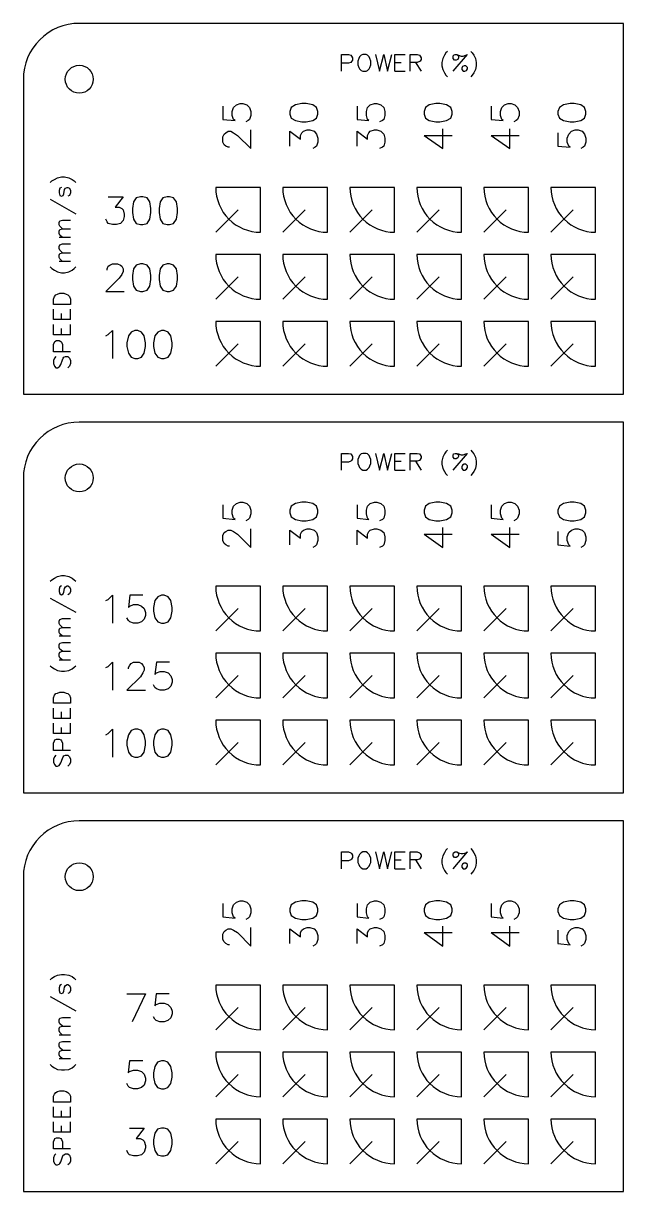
# Model space of a CAD drawing. Extents: x 257 to 820, y -99 to 253.
# Drawn here: x 369.2 to 476.6, y 43.4 to 252.6 of the extents above; entities that cross this region are included whole.
import ezdxf

# ---------------------------------------------------------------- set-up
doc = ezdxf.new("R2010")
doc.units = 0
doc.header["$LTSCALE"] = 2
doc.layers.get('0').update_dxf_attribs({"linetype": 'CONTINUOUS'})

msp = doc.modelspace()

# ---------------------------------------------------------------- linework, layer by layer
for p, q in [((407.62, 219.22), (403.62, 215.22)), ((419.62, 219.22), (415.62, 215.22)), ((431.62, 219.22), (427.62, 215.22)), ((443.62, 219.22), (439.62, 215.22)), ((455.62, 219.22), (451.62, 215.22)), ((467.62, 219.22), (463.62, 215.22)), ((407.62, 207.22), (403.62, 203.22)), ((419.62, 207.22), (415.62, 203.22)), ((431.62, 207.22), (427.62, 203.22)), ((443.62, 207.22), (439.62, 203.22)), ((455.62, 207.22), (451.62, 203.22)), ((467.62, 207.22), (463.62, 203.22)), ((407.62, 195.22), (403.62, 191.22)), ((419.62, 195.22), (415.62, 191.22)), ((431.62, 195.22), (427.62, 191.22)), ((443.62, 195.22), (439.62, 191.22)), ((455.62, 195.22), (451.62, 191.22)), ((467.62, 195.22), (463.62, 191.22)), ((407.62, 147.82), (403.62, 143.82)), ((419.62, 147.82), (415.62, 143.82)), ((431.62, 147.82), (427.62, 143.82)), ((443.62, 147.82), (439.62, 143.82)), ((455.62, 147.82), (451.62, 143.82)), ((467.62, 147.82), (463.62, 143.82)), ((407.62, 135.82), (403.62, 131.82)), ((419.62, 135.82), (415.62, 131.82)), ((431.62, 135.82), (427.62, 131.82)), ((443.62, 135.82), (439.62, 131.82)), ((455.62, 135.82), (451.62, 131.82)), ((467.62, 135.82), (463.62, 131.82)), ((407.62, 123.82), (403.62, 119.82)), ((419.62, 123.82), (415.62, 119.82)), ((431.62, 123.82), (427.62, 119.82)), ((443.62, 123.82), (439.62, 119.82)), ((455.62, 123.82), (451.62, 119.82)), ((467.62, 123.82), (463.62, 119.82)), ((407.62, 76.42), (403.62, 72.42)), ((419.62, 76.42), (415.62, 72.42)), ((431.62, 76.42), (427.62, 72.42)), ((443.62, 76.42), (439.62, 72.42)), ((455.62, 76.42), (451.62, 72.42)), ((467.62, 76.42), (463.62, 72.42)), ((407.62, 64.42), (403.62, 60.42)), ((419.62, 64.42), (415.62, 60.42)), ((431.62, 64.42), (427.62, 60.42)), ((443.62, 64.42), (439.62, 60.42)), ((455.62, 64.42), (451.62, 60.42)), ((467.62, 64.42), (463.62, 60.42)), ((407.62, 52.42), (403.62, 48.42)), ((419.62, 52.42), (415.62, 48.42)), ((431.62, 52.42), (427.62, 48.42)), ((443.62, 52.42), (439.62, 48.42)), ((455.62, 52.42), (451.62, 48.42)), ((467.62, 52.42), (463.62, 48.42))]:
    msp.add_line(p, q)
for points in [[(369.19, 186.22), (476.62, 186.22), (476.62, 252.62), (379.19, 252.62, 0.414214), (369.19, 242.62)], [(411.62, 223.22), (403.62, 223.22, 0.414214), (411.62, 215.22)], [(423.62, 223.22), (415.62, 223.22, 0.414214), (423.62, 215.22)], [(435.62, 223.22), (427.62, 223.22, 0.414214), (435.62, 215.22)], [(447.62, 223.22), (439.62, 223.22, 0.414214), (447.62, 215.22)], [(459.62, 223.22), (451.62, 223.22, 0.414214), (459.62, 215.22)], [(471.62, 223.22), (463.62, 223.22, 0.414214), (471.62, 215.22)], [(411.62, 211.22), (403.62, 211.22, 0.414214), (411.62, 203.22)], [(423.62, 211.22), (415.62, 211.22, 0.414214), (423.62, 203.22)], [(435.62, 211.22), (427.62, 211.22, 0.414214), (435.62, 203.22)], [(447.62, 211.22), (439.62, 211.22, 0.414214), (447.62, 203.22)], [(459.62, 211.22), (451.62, 211.22, 0.414214), (459.62, 203.22)], [(471.62, 211.22), (463.62, 211.22, 0.414214), (471.62, 203.22)], [(411.62, 199.22), (403.62, 199.22, 0.414214), (411.62, 191.22)], [(423.62, 199.22), (415.62, 199.22, 0.414214), (423.62, 191.22)], [(435.62, 199.22), (427.62, 199.22, 0.414214), (435.62, 191.22)], [(447.62, 199.22), (439.62, 199.22, 0.414214), (447.62, 191.22)], [(459.62, 199.22), (451.62, 199.22, 0.414214), (459.62, 191.22)], [(471.62, 199.22), (463.62, 199.22, 0.414214), (471.62, 191.22)], [(369.19, 114.82), (476.62, 114.82), (476.62, 181.22), (379.19, 181.22, 0.414214), (369.19, 171.22)], [(411.62, 151.82), (403.62, 151.82, 0.414214), (411.62, 143.82)], [(423.62, 151.82), (415.62, 151.82, 0.414214), (423.62, 143.82)], [(435.62, 151.82), (427.62, 151.82, 0.414214), (435.62, 143.82)], [(447.62, 151.82), (439.62, 151.82, 0.414214), (447.62, 143.82)], [(459.62, 151.82), (451.62, 151.82, 0.414214), (459.62, 143.82)], [(471.62, 151.82), (463.62, 151.82, 0.414214), (471.62, 143.82)], [(411.62, 139.82), (403.62, 139.82, 0.414214), (411.62, 131.82)], [(423.62, 139.82), (415.62, 139.82, 0.414214), (423.62, 131.82)], [(435.62, 139.82), (427.62, 139.82, 0.414214), (435.62, 131.82)], [(447.62, 139.82), (439.62, 139.82, 0.414214), (447.62, 131.82)], [(459.62, 139.82), (451.62, 139.82, 0.414214), (459.62, 131.82)], [(471.62, 139.82), (463.62, 139.82, 0.414214), (471.62, 131.82)], [(411.62, 127.82), (403.62, 127.82, 0.414214), (411.62, 119.82)], [(423.62, 127.82), (415.62, 127.82, 0.414214), (423.62, 119.82)], [(435.62, 127.82), (427.62, 127.82, 0.414214), (435.62, 119.82)], [(447.62, 127.82), (439.62, 127.82, 0.414214), (447.62, 119.82)], [(459.62, 127.82), (451.62, 127.82, 0.414214), (459.62, 119.82)], [(471.62, 127.82), (463.62, 127.82, 0.414214), (471.62, 119.82)], [(369.19, 43.42), (476.62, 43.42), (476.62, 109.82), (379.19, 109.82, 0.414214), (369.19, 99.82)], [(411.62, 80.42), (403.62, 80.42, 0.414214), (411.62, 72.42)], [(423.62, 80.42), (415.62, 80.42, 0.414214), (423.62, 72.42)], [(435.62, 80.42), (427.62, 80.42, 0.414214), (435.62, 72.42)], [(447.62, 80.42), (439.62, 80.42, 0.414214), (447.62, 72.42)], [(459.62, 80.42), (451.62, 80.42, 0.414214), (459.62, 72.42)], [(471.62, 80.42), (463.62, 80.42, 0.414214), (471.62, 72.42)], [(411.62, 68.42), (403.62, 68.42, 0.414214), (411.62, 60.42)], [(423.62, 68.42), (415.62, 68.42, 0.414214), (423.62, 60.42)], [(435.62, 68.42), (427.62, 68.42, 0.414214), (435.62, 60.42)], [(447.62, 68.42), (439.62, 68.42, 0.414214), (447.62, 60.42)], [(459.62, 68.42), (451.62, 68.42, 0.414214), (459.62, 60.42)], [(471.62, 68.42), (463.62, 68.42, 0.414214), (471.62, 60.42)], [(411.62, 56.42), (403.62, 56.42, 0.414214), (411.62, 48.42)], [(423.62, 56.42), (415.62, 56.42, 0.414214), (423.62, 48.42)], [(435.62, 56.42), (427.62, 56.42, 0.414214), (435.62, 48.42)], [(447.62, 56.42), (439.62, 56.42, 0.414214), (447.62, 48.42)], [(459.62, 56.42), (451.62, 56.42, 0.414214), (459.62, 48.42)], [(471.62, 56.42), (463.62, 56.42, 0.414214), (471.62, 48.42)]]:
    msp.add_lwpolyline(points, format="xyb", close=True)
at = {"color": 139}
for points in [[(426.1, 244.04), (426.1, 247.03), (427.36, 247.03), (427.82, 246.92), (427.93, 246.74), (428.11, 246.46), (428.11, 246.05), (427.93, 245.77), (427.82, 245.59), (427.36, 245.48), (426.1, 245.48)], [(432.24, 247.03), (432.93, 244.04), (433.68, 247.03), (434.37, 244.04), (435.12, 247.03)], [(435.69, 244.04), (435.69, 247.03), (437.53, 247.03)], [(438.39, 244.04), (438.39, 247.03), (439.65, 247.03), (440.11, 246.92), (440.23, 246.74), (440.4, 246.46), (440.4, 246.17), (440.23, 245.88), (440.11, 245.77), (439.65, 245.59), (438.39, 245.59)], [(445.11, 247.61), (444.82, 247.32), (444.54, 246.92), (444.25, 246.34), (444.08, 245.59), (444.08, 245.02), (444.25, 244.33), (444.54, 243.76), (444.82, 243.35), (445.11, 243.07)], [(446.09, 244.04), (448.67, 247.03)], [(446.78, 247.03), (447.06, 246.74), (447.06, 246.46), (446.95, 246.17), (446.66, 246.05), (446.38, 246.05), (446.09, 246.34), (446.09, 246.63), (446.2, 246.92), (446.49, 247.03), (446.78, 247.03), (447.06, 246.92), (447.52, 246.74), (447.93, 246.74), (448.39, 246.92), (448.67, 247.03)], [(449.25, 247.61), (449.53, 247.32), (449.82, 246.92), (450.11, 246.34), (450.22, 245.59), (450.22, 245.02), (450.11, 244.33), (449.82, 243.76), (449.53, 243.35), (449.25, 243.07)], [(435.69, 245.59), (436.78, 245.59)], [(439.37, 245.59), (440.4, 244.04)], [(435.69, 244.04), (437.53, 244.04)], [(404.9, 237.78), (404.9, 235.43), (407.08, 235.2), (406.79, 235.43), (406.56, 236.12), (406.56, 236.86), (406.79, 237.55), (407.31, 238.01), (408, 238.3), (408.46, 238.3), (409.21, 238.01), (409.67, 237.55), (409.9, 236.86), (409.9, 236.12), (409.67, 235.43), (409.44, 235.2), (408.98, 234.97)], [(428.91, 237.78), (428.91, 235.43), (431.04, 235.2), (430.81, 235.43), (430.58, 236.12), (430.58, 236.86), (430.81, 237.55), (431.27, 238.01), (432.01, 238.3), (432.47, 238.3), (433.16, 238.01), (433.68, 237.55), (433.91, 236.86), (433.91, 236.12), (433.68, 235.43), (433.45, 235.2), (432.93, 234.97)], [(452.92, 237.78), (452.92, 235.43), (455.05, 235.2), (454.82, 235.43), (454.59, 236.12), (454.59, 236.86), (454.82, 237.55), (455.28, 238.01), (455.97, 238.3), (456.49, 238.3), (457.18, 238.01), (457.63, 237.55), (457.92, 236.86), (457.92, 236.12), (457.63, 235.43), (457.4, 235.2), (456.95, 234.97)], [(406.1, 230.43), (405.87, 230.43), (405.41, 230.66), (405.13, 230.89), (404.9, 231.35), (404.9, 232.32), (405.13, 232.78), (405.41, 233.01), (405.87, 233.3), (406.33, 233.3), (406.79, 233.01), (407.54, 232.55), (409.9, 230.2), (409.9, 233.53)], [(416.9, 230.66), (416.9, 233.3), (418.8, 231.86), (418.8, 232.55), (419.03, 233.01), (419.32, 233.3), (420.01, 233.53), (420.47, 233.53), (421.21, 233.3), (421.67, 232.78), (421.9, 232.09), (421.9, 231.35), (421.67, 230.66), (421.44, 230.43), (420.98, 230.2)], [(428.91, 230.66), (428.91, 233.3), (430.81, 231.86), (430.81, 232.55), (431.04, 233.01), (431.27, 233.3), (432.01, 233.53), (432.47, 233.53), (433.16, 233.3), (433.68, 232.78), (433.91, 232.09), (433.91, 231.35), (433.68, 230.66), (433.45, 230.43), (432.93, 230.2)], [(440.92, 232.55), (444.25, 230.2), (444.25, 233.76)], [(440.92, 232.55), (445.92, 232.55)], [(452.92, 232.55), (456.26, 230.2), (456.26, 233.76)], [(452.92, 232.55), (457.92, 232.55)], [(464.87, 233.01), (464.87, 230.66), (467.06, 230.43), (466.83, 230.66), (466.54, 231.35), (466.54, 232.09), (466.83, 232.78), (467.29, 233.3), (467.98, 233.53), (468.49, 233.53), (469.18, 233.3), (469.64, 232.78), (469.87, 232.09), (469.87, 231.35), (469.64, 230.66), (469.41, 230.43), (468.95, 230.2)], [(373.99, 224.11), (374.28, 224.4), (374.74, 224.68), (375.31, 224.97), (376, 225.14), (376.58, 225.14), (377.32, 224.97), (377.9, 224.68), (378.3, 224.4), (378.59, 224.11)], [(376, 223.25), (375.71, 223.13), (375.6, 222.67), (375.6, 222.27), (375.71, 221.81), (376, 221.7), (376.29, 221.81), (376.46, 222.1), (376.58, 222.85), (376.75, 223.13), (377.04, 223.25), (377.15, 223.25), (377.44, 223.13), (377.61, 222.67), (377.61, 222.27), (377.44, 221.81), (377.15, 221.7)], [(373.99, 221.12), (378.59, 218.54)], [(384.39, 221.58), (387.03, 221.58), (385.6, 219.69), (386.34, 219.69), (386.8, 219.46), (387.03, 219.23), (387.26, 218.48), (387.26, 218.02), (387.03, 217.33), (386.57, 216.81), (385.83, 216.58), (385.14, 216.58), (384.39, 216.81), (384.16, 217.1), (383.93, 217.56)], [(376.17, 215.84), (375.71, 216.3), (375.6, 216.53), (375.6, 216.99), (375.71, 217.27), (376.17, 217.39), (377.61, 217.39)], [(376.17, 214.29), (375.71, 214.69), (375.6, 214.98), (375.6, 215.43), (375.71, 215.72), (376.17, 215.84), (377.61, 215.84)], [(377.61, 214.29), (375.6, 214.29)], [(376.17, 211.53), (375.71, 211.99), (375.6, 212.28), (375.6, 212.68), (375.71, 212.96), (376.17, 213.14), (377.61, 213.14)], [(376.17, 209.98), (375.71, 210.44), (375.6, 210.72), (375.6, 211.13), (375.71, 211.41), (376.17, 211.53), (377.61, 211.53)], [(377.61, 209.98), (375.6, 209.98)], [(384.16, 208.43), (384.16, 208.66), (384.39, 209.12), (384.68, 209.35), (385.14, 209.58), (386.05, 209.58), (386.57, 209.35), (386.8, 209.12), (387.03, 208.66), (387.03, 208.2), (386.8, 207.68), (386.34, 206.99), (383.93, 204.58), (387.26, 204.58)], [(373.99, 209), (374.28, 208.71), (374.74, 208.43), (375.31, 208.14), (376, 207.97), (376.58, 207.97), (377.32, 208.14), (377.9, 208.43), (378.3, 208.71), (378.59, 209)], [(377.61, 199.58), (374.57, 199.58), (374.57, 201.42)], [(377.61, 199.58), (377.61, 201.42)], [(376, 199.58), (376, 200.67)], [(377.61, 196.82), (374.57, 196.82), (374.57, 198.72)], [(376, 196.82), (376, 197.97)], [(377.61, 196.82), (377.61, 198.72)], [(383.93, 196.65), (384.39, 196.88), (385.14, 197.63), (385.14, 192.63)], [(377.61, 193.83), (374.57, 193.83), (374.57, 195.1), (374.74, 195.56), (374.85, 195.67), (375.14, 195.85), (375.6, 195.85), (375.89, 195.67), (376, 195.56), (376.17, 195.1), (376.17, 193.83)], [(375.03, 192.97), (374.74, 192.69), (374.57, 192.28), (374.57, 191.71), (374.74, 191.25), (375.03, 190.96), (375.31, 190.96), (375.6, 191.13), (375.71, 191.25), (375.89, 191.54), (376.17, 192.4), (376.29, 192.69), (376.46, 192.86), (376.75, 192.97), (377.15, 192.97), (377.44, 192.69), (377.61, 192.28), (377.61, 191.71), (377.44, 191.25), (377.15, 190.96)], [(445.11, 176.2), (444.82, 175.91), (444.54, 175.51), (444.25, 174.93), (444.08, 174.24), (444.08, 173.67), (444.25, 172.92), (444.54, 172.35), (444.82, 171.95), (445.11, 171.66)], [(449.25, 176.2), (449.53, 175.91), (449.82, 175.51), (450.11, 174.93), (450.22, 174.24), (450.22, 173.67), (450.11, 172.92), (449.82, 172.35), (449.53, 171.95), (449.25, 171.66)], [(426.1, 172.64), (426.1, 175.62), (427.36, 175.62), (427.82, 175.51), (427.93, 175.34), (428.11, 175.05), (428.11, 174.65), (427.93, 174.36), (427.82, 174.24), (427.36, 174.07), (426.1, 174.07)], [(432.24, 175.62), (432.93, 172.64), (433.68, 175.62), (434.37, 172.64), (435.12, 175.62)], [(435.69, 172.64), (435.69, 175.62), (437.53, 175.62)], [(435.69, 174.24), (436.78, 174.24)], [(438.39, 172.64), (438.39, 175.62), (439.65, 175.62), (440.11, 175.51), (440.23, 175.34), (440.4, 175.05), (440.4, 174.82), (440.23, 174.53), (440.11, 174.36), (439.65, 174.24), (438.39, 174.24)], [(439.37, 174.24), (440.4, 172.64)], [(446.09, 172.64), (448.67, 175.62)], [(446.78, 175.62), (447.06, 175.34), (447.06, 175.05), (446.95, 174.82), (446.66, 174.65), (446.38, 174.65), (446.09, 174.93), (446.09, 175.22), (446.2, 175.51), (446.49, 175.62), (446.78, 175.62), (447.06, 175.51), (447.52, 175.34), (447.93, 175.34), (448.39, 175.51), (448.67, 175.62)], [(435.69, 172.64), (437.53, 172.64)], [(404.9, 166.43), (404.9, 164.02), (407.08, 163.79), (406.79, 164.02), (406.56, 164.77), (406.56, 165.46), (406.79, 166.14), (407.31, 166.66), (408, 166.89), (408.46, 166.89), (409.21, 166.66), (409.67, 166.14), (409.9, 165.46), (409.9, 164.77), (409.67, 164.02), (409.44, 163.79), (408.98, 163.56)], [(428.91, 166.43), (428.91, 164.02), (431.04, 163.79), (430.81, 164.02), (430.58, 164.77), (430.58, 165.46), (430.81, 166.14), (431.27, 166.66), (432.01, 166.89), (432.47, 166.89), (433.16, 166.66), (433.68, 166.14), (433.91, 165.46), (433.91, 164.77), (433.68, 164.02), (433.45, 163.79), (432.93, 163.56)], [(452.92, 166.43), (452.92, 164.02), (455.05, 163.79), (454.82, 164.02), (454.59, 164.77), (454.59, 165.46), (454.82, 166.14), (455.28, 166.66), (455.97, 166.89), (456.49, 166.89), (457.18, 166.66), (457.63, 166.14), (457.92, 165.46), (457.92, 164.77), (457.63, 164.02), (457.4, 163.79), (456.95, 163.56)], [(406.1, 159.02), (405.87, 159.02), (405.41, 159.25), (405.13, 159.48), (404.9, 160), (404.9, 160.92), (405.13, 161.43), (405.41, 161.66), (405.87, 161.89), (406.33, 161.89), (406.79, 161.66), (407.54, 161.15), (409.9, 158.79), (409.9, 162.12)], [(416.9, 159.25), (416.9, 161.89), (418.8, 160.46), (418.8, 161.15), (419.03, 161.66), (419.32, 161.89), (420.01, 162.12), (420.47, 162.12), (421.21, 161.89), (421.67, 161.43), (421.9, 160.69), (421.9, 160), (421.67, 159.25), (421.44, 159.02), (420.98, 158.79)], [(428.91, 159.25), (428.91, 161.89), (430.81, 160.46), (430.81, 161.15), (431.04, 161.66), (431.27, 161.89), (432.01, 162.12), (432.47, 162.12), (433.16, 161.89), (433.68, 161.43), (433.91, 160.69), (433.91, 160), (433.68, 159.25), (433.45, 159.02), (432.93, 158.79)], [(440.92, 161.15), (444.25, 158.79), (444.25, 162.35)], [(440.92, 161.15), (445.92, 161.15)], [(452.92, 161.15), (456.26, 158.79), (456.26, 162.35)], [(452.92, 161.15), (457.92, 161.15)], [(464.87, 161.66), (464.87, 159.25), (467.06, 159.02), (466.83, 159.25), (466.54, 160), (466.54, 160.69), (466.83, 161.43), (467.29, 161.89), (467.98, 162.12), (468.49, 162.12), (469.18, 161.89), (469.64, 161.43), (469.87, 160.69), (469.87, 160), (469.64, 159.25), (469.41, 159.02), (468.95, 158.79)], [(373.99, 152.76), (374.28, 152.99), (374.74, 153.28), (375.31, 153.56), (376, 153.74), (376.58, 153.74), (377.32, 153.56), (377.9, 153.28), (378.3, 152.99), (378.59, 152.76)], [(376, 151.9), (375.71, 151.73), (375.6, 151.32), (375.6, 150.86), (375.71, 150.46), (376, 150.29), (376.29, 150.46), (376.46, 150.75), (376.58, 151.44), (376.75, 151.73), (377.04, 151.9), (377.15, 151.9), (377.44, 151.73), (377.61, 151.32), (377.61, 150.86), (377.44, 150.46), (377.15, 150.29)], [(373.99, 149.71), (378.59, 147.19)], [(383.93, 149.26), (384.39, 149.48), (385.14, 150.23), (385.14, 145.23)], [(390.59, 150.23), (388.24, 150.23), (388.01, 148.05), (388.24, 148.28), (388.93, 148.57), (389.67, 148.57), (390.36, 148.28), (390.82, 147.82), (391.05, 147.13), (391.05, 146.61), (390.82, 145.92), (390.36, 145.46), (389.67, 145.23), (388.93, 145.23), (388.24, 145.46), (388.01, 145.69), (387.72, 146.15)], [(376.17, 144.43), (375.71, 144.89), (375.6, 145.18), (375.6, 145.58), (375.71, 145.87), (376.17, 146.04), (377.61, 146.04)], [(376.17, 142.88), (375.71, 143.28), (375.6, 143.57), (375.6, 144.03), (375.71, 144.31), (376.17, 144.43), (377.61, 144.43)], [(377.61, 142.88), (375.6, 142.88)], [(376.17, 140.18), (375.71, 140.58), (375.6, 140.87), (375.6, 141.33), (375.71, 141.61), (376.17, 141.73), (377.61, 141.73)], [(376.17, 138.57), (375.71, 139.03), (375.6, 139.32), (375.6, 139.72), (375.71, 140.01), (376.17, 140.18), (377.61, 140.18)], [(377.61, 138.57), (375.6, 138.57)], [(383.93, 137.25), (384.39, 137.48), (385.14, 138.23), (385.14, 133.23)], [(388.01, 137.02), (388.01, 137.25), (388.24, 137.71), (388.47, 138), (388.93, 138.23), (389.9, 138.23), (390.36, 138), (390.59, 137.71), (390.82, 137.25), (390.82, 136.79), (390.59, 136.33), (390.13, 135.58), (387.72, 133.23), (391.05, 133.23)], [(395.36, 138.23), (393.01, 138.23), (392.72, 136.04), (393.01, 136.33), (393.7, 136.56), (394.38, 136.56), (395.13, 136.33), (395.59, 135.81), (395.82, 135.12), (395.82, 134.66), (395.59, 133.92), (395.13, 133.46), (394.38, 133.23), (393.7, 133.23), (393.01, 133.46), (392.72, 133.69), (392.49, 134.15)], [(373.99, 137.59), (374.28, 137.31), (374.74, 137.02), (375.31, 136.73), (376, 136.62), (376.58, 136.62), (377.32, 136.73), (377.9, 137.02), (378.3, 137.31), (378.59, 137.59)], [(377.61, 128.17), (374.57, 128.17), (374.57, 130.01)], [(377.61, 128.17), (377.61, 130.01)], [(376, 128.17), (376, 129.32)], [(377.61, 125.47), (374.57, 125.47), (374.57, 127.31)], [(376, 125.47), (376, 126.56)], [(377.61, 125.47), (377.61, 127.31)], [(383.93, 125.24), (384.39, 125.47), (385.14, 126.22), (385.14, 121.22)], [(377.61, 122.43), (374.57, 122.43), (374.57, 123.75), (374.74, 124.15), (374.85, 124.32), (375.14, 124.44), (375.6, 124.44), (375.89, 124.32), (376, 124.15), (376.17, 123.75), (376.17, 122.43)], [(375.03, 121.57), (374.74, 121.28), (374.57, 120.88), (374.57, 120.3), (374.74, 119.9), (375.03, 119.61), (375.31, 119.61), (375.6, 119.73), (375.71, 119.9), (375.89, 120.19), (376.17, 120.99), (376.29, 121.28), (376.46, 121.45), (376.75, 121.57), (377.15, 121.57), (377.44, 121.28), (377.61, 120.88), (377.61, 120.3), (377.44, 119.9), (377.15, 119.61)], [(445.11, 104.85), (444.82, 104.56), (444.54, 104.1), (444.25, 103.53), (444.08, 102.84), (444.08, 102.26), (444.25, 101.52), (444.54, 100.94), (444.82, 100.54), (445.11, 100.25)], [(449.25, 104.85), (449.53, 104.56), (449.82, 104.1), (450.11, 103.53), (450.22, 102.84), (450.22, 102.26), (450.11, 101.52), (449.82, 100.94), (449.53, 100.54), (449.25, 100.25)], [(426.1, 101.23), (426.1, 104.27), (427.36, 104.27), (427.82, 104.1), (427.93, 103.99), (428.11, 103.7), (428.11, 103.24), (427.93, 102.95), (427.82, 102.84), (427.36, 102.67), (426.1, 102.67)], [(432.24, 104.27), (432.93, 101.23), (433.68, 104.27), (434.37, 101.23), (435.12, 104.27)], [(435.69, 101.23), (435.69, 104.27), (437.53, 104.27)], [(435.69, 102.84), (436.78, 102.84)], [(438.39, 101.23), (438.39, 104.27), (439.65, 104.27), (440.11, 104.1), (440.23, 103.99), (440.4, 103.7), (440.4, 103.41), (440.23, 103.12), (440.11, 102.95), (439.65, 102.84), (438.39, 102.84)], [(439.37, 102.84), (440.4, 101.23)], [(446.09, 101.23), (448.67, 104.27)], [(446.78, 104.27), (447.06, 103.99), (447.06, 103.7), (446.95, 103.41), (446.66, 103.24), (446.38, 103.24), (446.09, 103.53), (446.09, 103.81), (446.2, 104.1), (446.49, 104.27), (446.78, 104.27), (447.06, 104.1), (447.52, 103.99), (447.93, 103.99), (448.39, 104.1), (448.67, 104.27)], [(435.69, 101.23), (437.53, 101.23)], [(404.9, 95.02), (404.9, 92.61), (407.08, 92.38), (406.79, 92.61), (406.56, 93.36), (406.56, 94.05), (406.79, 94.79), (407.31, 95.25), (408, 95.48), (408.46, 95.48), (409.21, 95.25), (409.67, 94.79), (409.9, 94.05), (409.9, 93.36), (409.67, 92.61), (409.44, 92.38), (408.98, 92.15)], [(428.91, 95.02), (428.91, 92.61), (431.04, 92.38), (430.81, 92.61), (430.58, 93.36), (430.58, 94.05), (430.81, 94.79), (431.27, 95.25), (432.01, 95.48), (432.47, 95.48), (433.16, 95.25), (433.68, 94.79), (433.91, 94.05), (433.91, 93.36), (433.68, 92.61), (433.45, 92.38), (432.93, 92.15)], [(452.92, 95.02), (452.92, 92.61), (455.05, 92.38), (454.82, 92.61), (454.59, 93.36), (454.59, 94.05), (454.82, 94.79), (455.28, 95.25), (455.97, 95.48), (456.49, 95.48), (457.18, 95.25), (457.63, 94.79), (457.92, 94.05), (457.92, 93.36), (457.63, 92.61), (457.4, 92.38), (456.95, 92.15)], [(406.1, 87.61), (405.87, 87.61), (405.41, 87.84), (405.13, 88.13), (404.9, 88.59), (404.9, 89.51), (405.13, 90.03), (405.41, 90.26), (405.87, 90.49), (406.33, 90.49), (406.79, 90.26), (407.54, 89.8), (409.9, 87.38), (409.9, 90.72)], [(416.9, 87.84), (416.9, 90.49), (418.8, 89.05), (418.8, 89.8), (419.03, 90.26), (419.32, 90.49), (420.01, 90.72), (420.47, 90.72), (421.21, 90.49), (421.67, 90.03), (421.9, 89.28), (421.9, 88.59), (421.67, 87.84), (421.44, 87.61), (420.98, 87.38)], [(428.91, 87.84), (428.91, 90.49), (430.81, 89.05), (430.81, 89.8), (431.04, 90.26), (431.27, 90.49), (432.01, 90.72), (432.47, 90.72), (433.16, 90.49), (433.68, 90.03), (433.91, 89.28), (433.91, 88.59), (433.68, 87.84), (433.45, 87.61), (432.93, 87.38)], [(440.92, 89.8), (444.25, 87.38), (444.25, 90.95)], [(452.92, 89.8), (456.26, 87.38), (456.26, 90.95)], [(464.87, 90.26), (464.87, 87.84), (467.06, 87.61), (466.83, 87.84), (466.54, 88.59), (466.54, 89.28), (466.83, 90.03), (467.29, 90.49), (467.98, 90.72), (468.49, 90.72), (469.18, 90.49), (469.64, 90.03), (469.87, 89.28), (469.87, 88.59), (469.64, 87.84), (469.41, 87.61), (468.95, 87.38)], [(440.92, 89.8), (445.92, 89.8)], [(452.92, 89.8), (457.92, 89.8)], [(373.99, 81.35), (374.28, 81.64), (374.74, 81.93), (375.31, 82.21), (376, 82.33), (376.58, 82.33), (377.32, 82.21), (377.9, 81.93), (378.3, 81.64), (378.59, 81.35)], [(376, 80.49), (375.71, 80.32), (375.6, 79.92), (375.6, 79.46), (375.71, 79.05), (376, 78.88), (376.29, 79.05), (376.46, 79.34), (376.58, 80.03), (376.75, 80.32), (377.04, 80.49), (377.15, 80.49), (377.44, 80.32), (377.61, 79.92), (377.61, 79.46), (377.44, 79.05), (377.15, 78.88)], [(373.99, 78.36), (378.59, 75.78)], [(387.72, 78.82), (391.05, 78.82), (388.64, 73.83)], [(395.3, 78.82), (392.95, 78.82), (392.72, 76.7), (392.95, 76.93), (393.64, 77.16), (394.38, 77.16), (395.07, 76.93), (395.59, 76.41), (395.82, 75.72), (395.82, 75.26), (395.59, 74.52), (395.07, 74.06), (394.38, 73.83), (393.64, 73.83), (392.95, 74.06), (392.72, 74.29), (392.49, 74.75)], [(376.17, 73.08), (375.71, 73.48), (375.6, 73.77), (375.6, 74.17), (375.71, 74.46), (376.17, 74.63), (377.61, 74.63)], [(376.17, 71.47), (375.71, 71.93), (375.6, 72.22), (375.6, 72.62), (375.71, 72.91), (376.17, 73.08), (377.61, 73.08)], [(377.61, 71.47), (375.6, 71.47)], [(376.17, 68.77), (375.71, 69.17), (375.6, 69.46), (375.6, 69.92), (375.71, 70.21), (376.17, 70.32), (377.61, 70.32)], [(376.17, 67.22), (375.71, 67.62), (375.6, 67.91), (375.6, 68.31), (375.71, 68.6), (376.17, 68.77), (377.61, 68.77)], [(377.61, 67.22), (375.6, 67.22)], [(373.99, 66.19), (374.28, 65.9), (374.74, 65.61), (375.31, 65.32), (376, 65.21), (376.58, 65.21), (377.32, 65.32), (377.9, 65.61), (378.3, 65.9), (378.59, 66.19)], [(390.59, 66.82), (388.18, 66.82), (387.95, 64.69), (388.18, 64.92), (388.93, 65.15), (389.62, 65.15), (390.31, 64.92), (390.82, 64.46), (391.05, 63.72), (391.05, 63.26), (390.82, 62.51), (390.31, 62.05), (389.62, 61.82), (388.93, 61.82), (388.18, 62.05), (387.95, 62.28), (387.72, 62.8)], [(377.61, 56.76), (374.57, 56.76), (374.57, 58.6)], [(377.61, 56.76), (377.61, 58.6)], [(376, 56.76), (376, 57.91)], [(377.61, 54.06), (374.57, 54.06), (374.57, 55.9)], [(376, 54.06), (376, 55.21)], [(377.61, 54.06), (377.61, 55.9)], [(388.18, 54.81), (390.82, 54.81), (389.39, 52.92), (390.08, 52.92), (390.59, 52.69), (390.82, 52.46), (391.05, 51.71), (391.05, 51.25), (390.82, 50.5), (390.31, 50.04), (389.62, 49.81), (388.93, 49.81), (388.18, 50.04), (387.95, 50.27), (387.72, 50.79)], [(377.61, 51.08), (374.57, 51.08), (374.57, 52.34), (374.74, 52.74), (374.85, 52.92), (375.14, 53.03), (375.6, 53.03), (375.89, 52.92), (376, 52.74), (376.17, 52.34), (376.17, 51.08)], [(375.03, 50.22), (374.74, 49.93), (374.57, 49.47), (374.57, 48.89), (374.74, 48.49), (375.03, 48.2), (375.31, 48.2), (375.6, 48.32), (375.71, 48.49), (375.89, 48.78), (376.17, 49.64), (376.29, 49.93), (376.46, 50.04), (376.75, 50.22), (377.15, 50.22), (377.44, 49.93), (377.61, 49.47), (377.61, 48.89), (377.44, 48.49), (377.15, 48.2)]]:
    msp.add_lwpolyline(points, dxfattribs=at)
for points in [[(429.95, 247.03), (429.66, 246.92), (429.37, 246.63), (429.26, 246.34), (429.08, 245.88), (429.08, 245.19), (429.26, 244.73), (429.37, 244.45), (429.66, 244.16), (429.95, 244.04), (430.52, 244.04), (430.81, 244.16), (431.09, 244.45), (431.21, 244.73), (431.38, 245.19), (431.38, 245.88), (431.21, 246.34), (431.09, 246.63), (430.81, 246.92), (430.52, 247.03), (429.95, 247.03)], [(448.1, 245.02), (447.81, 244.91), (447.64, 244.62), (447.64, 244.33), (447.93, 244.04), (448.21, 244.04), (448.5, 244.16), (448.67, 244.45), (448.67, 244.73), (448.39, 245.02), (448.1, 245.02)], [(416.9, 236.35), (417.13, 235.66), (417.88, 235.2), (419.03, 234.97), (419.78, 234.97), (420.98, 235.2), (421.67, 235.66), (421.9, 236.35), (421.9, 236.86), (421.67, 237.55), (420.98, 238.01), (419.78, 238.3), (419.03, 238.3), (417.88, 238.01), (417.13, 237.55), (416.9, 236.86), (416.9, 236.35)], [(440.92, 236.35), (441.15, 235.66), (441.84, 235.2), (443.04, 234.97), (443.73, 234.97), (444.94, 235.2), (445.69, 235.66), (445.92, 236.35), (445.92, 236.86), (445.69, 237.55), (444.94, 238.01), (443.73, 238.3), (443.04, 238.3), (441.84, 238.01), (441.15, 237.55), (440.92, 236.86), (440.92, 236.35)], [(464.87, 236.35), (465.16, 235.66), (465.85, 235.2), (467.06, 234.97), (467.75, 234.97), (468.95, 235.2), (469.64, 235.66), (469.87, 236.35), (469.87, 236.86), (469.64, 237.55), (468.95, 238.01), (467.75, 238.3), (467.06, 238.3), (465.85, 238.01), (465.16, 237.55), (464.87, 236.86), (464.87, 236.35)], [(390.13, 221.58), (389.39, 221.35), (388.93, 220.66), (388.7, 219.46), (388.7, 218.77), (388.93, 217.56), (389.39, 216.81), (390.13, 216.58), (390.59, 216.58), (391.34, 216.81), (391.8, 217.56), (392.03, 218.77), (392.03, 219.46), (391.8, 220.66), (391.34, 221.35), (390.59, 221.58), (390.13, 221.58)], [(394.9, 221.58), (394.16, 221.35), (393.7, 220.66), (393.47, 219.46), (393.47, 218.77), (393.7, 217.56), (394.16, 216.81), (394.9, 216.58), (395.36, 216.58), (396.05, 216.81), (396.57, 217.56), (396.8, 218.77), (396.8, 219.46), (396.57, 220.66), (396.05, 221.35), (395.36, 221.58), (394.9, 221.58)], [(390.13, 209.58), (389.39, 209.35), (388.93, 208.66), (388.7, 207.45), (388.7, 206.76), (388.93, 205.55), (389.39, 204.86), (390.13, 204.58), (390.59, 204.58), (391.34, 204.86), (391.8, 205.55), (392.03, 206.76), (392.03, 207.45), (391.8, 208.66), (391.34, 209.35), (390.59, 209.58), (390.13, 209.58)], [(394.9, 209.58), (394.16, 209.35), (393.7, 208.66), (393.47, 207.45), (393.47, 206.76), (393.7, 205.55), (394.16, 204.86), (394.9, 204.58), (395.36, 204.58), (396.05, 204.86), (396.57, 205.55), (396.8, 206.76), (396.8, 207.45), (396.57, 208.66), (396.05, 209.35), (395.36, 209.58), (394.9, 209.58)], [(377.61, 202.28), (374.57, 202.28), (374.57, 203.26), (374.74, 203.72), (375.03, 204), (375.31, 204.12), (375.71, 204.29), (376.46, 204.29), (376.86, 204.12), (377.15, 204), (377.44, 203.72), (377.61, 203.26), (377.61, 202.28)], [(389.16, 197.63), (388.47, 197.34), (388.01, 196.65), (387.72, 195.44), (387.72, 194.75), (388.01, 193.55), (388.47, 192.86), (389.16, 192.63), (389.67, 192.63), (390.36, 192.86), (390.82, 193.55), (391.05, 194.75), (391.05, 195.44), (390.82, 196.65), (390.36, 197.34), (389.67, 197.63), (389.16, 197.63)], [(393.93, 197.63), (393.24, 197.34), (392.72, 196.65), (392.49, 195.44), (392.49, 194.75), (392.72, 193.55), (393.24, 192.86), (393.93, 192.63), (394.38, 192.63), (395.13, 192.86), (395.59, 193.55), (395.82, 194.75), (395.82, 195.44), (395.59, 196.65), (395.13, 197.34), (394.38, 197.63), (393.93, 197.63)], [(429.95, 175.62), (429.66, 175.51), (429.37, 175.22), (429.26, 174.93), (429.08, 174.53), (429.08, 173.79), (429.26, 173.38), (429.37, 173.1), (429.66, 172.81), (429.95, 172.64), (430.52, 172.64), (430.81, 172.81), (431.09, 173.1), (431.21, 173.38), (431.38, 173.79), (431.38, 174.53), (431.21, 174.93), (431.09, 175.22), (430.81, 175.51), (430.52, 175.62), (429.95, 175.62)], [(448.1, 173.67), (447.81, 173.5), (447.64, 173.21), (447.64, 172.92), (447.93, 172.64), (448.21, 172.64), (448.5, 172.81), (448.67, 173.1), (448.67, 173.38), (448.39, 173.67), (448.1, 173.67)], [(416.9, 165), (417.13, 164.25), (417.88, 163.79), (419.03, 163.56), (419.78, 163.56), (420.98, 163.79), (421.67, 164.25), (421.9, 165), (421.9, 165.46), (421.67, 166.14), (420.98, 166.66), (419.78, 166.89), (419.03, 166.89), (417.88, 166.66), (417.13, 166.14), (416.9, 165.46), (416.9, 165)], [(440.92, 165), (441.15, 164.25), (441.84, 163.79), (443.04, 163.56), (443.73, 163.56), (444.94, 163.79), (445.69, 164.25), (445.92, 165), (445.92, 165.46), (445.69, 166.14), (444.94, 166.66), (443.73, 166.89), (443.04, 166.89), (441.84, 166.66), (441.15, 166.14), (440.92, 165.46), (440.92, 165)], [(464.87, 165), (465.16, 164.25), (465.85, 163.79), (467.06, 163.56), (467.75, 163.56), (468.95, 163.79), (469.64, 164.25), (469.87, 165), (469.87, 165.46), (469.64, 166.14), (468.95, 166.66), (467.75, 166.89), (467.06, 166.89), (465.85, 166.66), (465.16, 166.14), (464.87, 165.46), (464.87, 165)], [(393.93, 150.23), (393.24, 149.94), (392.72, 149.26), (392.49, 148.05), (392.49, 147.36), (392.72, 146.15), (393.24, 145.46), (393.93, 145.23), (394.38, 145.23), (395.13, 145.46), (395.59, 146.15), (395.82, 147.36), (395.82, 148.05), (395.59, 149.26), (395.13, 149.94), (394.38, 150.23), (393.93, 150.23)], [(377.61, 130.87), (374.57, 130.87), (374.57, 131.85), (374.74, 132.31), (375.03, 132.6), (375.31, 132.71), (375.71, 132.88), (376.46, 132.88), (376.86, 132.71), (377.15, 132.6), (377.44, 132.31), (377.61, 131.85), (377.61, 130.87)], [(389.16, 126.22), (388.47, 125.99), (388.01, 125.24), (387.72, 124.09), (387.72, 123.35), (388.01, 122.14), (388.47, 121.45), (389.16, 121.22), (389.67, 121.22), (390.36, 121.45), (390.82, 122.14), (391.05, 123.35), (391.05, 124.09), (390.82, 125.24), (390.36, 125.99), (389.67, 126.22), (389.16, 126.22)], [(393.93, 126.22), (393.24, 125.99), (392.72, 125.24), (392.49, 124.09), (392.49, 123.35), (392.72, 122.14), (393.24, 121.45), (393.93, 121.22), (394.38, 121.22), (395.13, 121.45), (395.59, 122.14), (395.82, 123.35), (395.82, 124.09), (395.59, 125.24), (395.13, 125.99), (394.38, 126.22), (393.93, 126.22)], [(429.95, 104.27), (429.66, 104.1), (429.37, 103.81), (429.26, 103.53), (429.08, 103.12), (429.08, 102.38), (429.26, 101.98), (429.37, 101.69), (429.66, 101.4), (429.95, 101.23), (430.52, 101.23), (430.81, 101.4), (431.09, 101.69), (431.21, 101.98), (431.38, 102.38), (431.38, 103.12), (431.21, 103.53), (431.09, 103.81), (430.81, 104.1), (430.52, 104.27), (429.95, 104.27)], [(448.1, 102.26), (447.81, 102.09), (447.64, 101.8), (447.64, 101.52), (447.93, 101.23), (448.21, 101.23), (448.5, 101.4), (448.67, 101.69), (448.67, 101.98), (448.39, 102.26), (448.1, 102.26)], [(416.9, 93.59), (417.13, 92.84), (417.88, 92.38), (419.03, 92.15), (419.78, 92.15), (420.98, 92.38), (421.67, 92.84), (421.9, 93.59), (421.9, 94.05), (421.67, 94.79), (420.98, 95.25), (419.78, 95.48), (419.03, 95.48), (417.88, 95.25), (417.13, 94.79), (416.9, 94.05), (416.9, 93.59)], [(440.92, 93.59), (441.15, 92.84), (441.84, 92.38), (443.04, 92.15), (443.73, 92.15), (444.94, 92.38), (445.69, 92.84), (445.92, 93.59), (445.92, 94.05), (445.69, 94.79), (444.94, 95.25), (443.73, 95.48), (443.04, 95.48), (441.84, 95.25), (441.15, 94.79), (440.92, 94.05), (440.92, 93.59)], [(464.87, 93.59), (465.16, 92.84), (465.85, 92.38), (467.06, 92.15), (467.75, 92.15), (468.95, 92.38), (469.64, 92.84), (469.87, 93.59), (469.87, 94.05), (469.64, 94.79), (468.95, 95.25), (467.75, 95.48), (467.06, 95.48), (465.85, 95.25), (465.16, 94.79), (464.87, 94.05), (464.87, 93.59)], [(393.93, 66.82), (393.18, 66.59), (392.72, 65.84), (392.49, 64.69), (392.49, 63.95), (392.72, 62.8), (393.18, 62.05), (393.93, 61.82), (394.38, 61.82), (395.07, 62.05), (395.59, 62.8), (395.82, 63.95), (395.82, 64.69), (395.59, 65.84), (395.07, 66.59), (394.38, 66.82), (393.93, 66.82)], [(377.61, 59.46), (374.57, 59.46), (374.57, 60.5), (374.74, 60.9), (375.03, 61.19), (375.31, 61.36), (375.71, 61.48), (376.46, 61.48), (376.86, 61.36), (377.15, 61.19), (377.44, 60.9), (377.61, 60.5), (377.61, 59.46)], [(393.93, 54.81), (393.18, 54.58), (392.72, 53.89), (392.49, 52.69), (392.49, 51.94), (392.72, 50.79), (393.18, 50.04), (393.93, 49.81), (394.38, 49.81), (395.07, 50.04), (395.59, 50.79), (395.82, 51.94), (395.82, 52.69), (395.59, 53.89), (395.07, 54.58), (394.38, 54.81), (393.93, 54.81)]]:
    msp.add_lwpolyline(points, close=True, dxfattribs=at)
for centre in [(379.19, 242.62), (379.19, 171.22), (379.19, 99.82)]:
    msp.add_circle(centre, 2.5)

doc.saveas('drawing.dxf')
